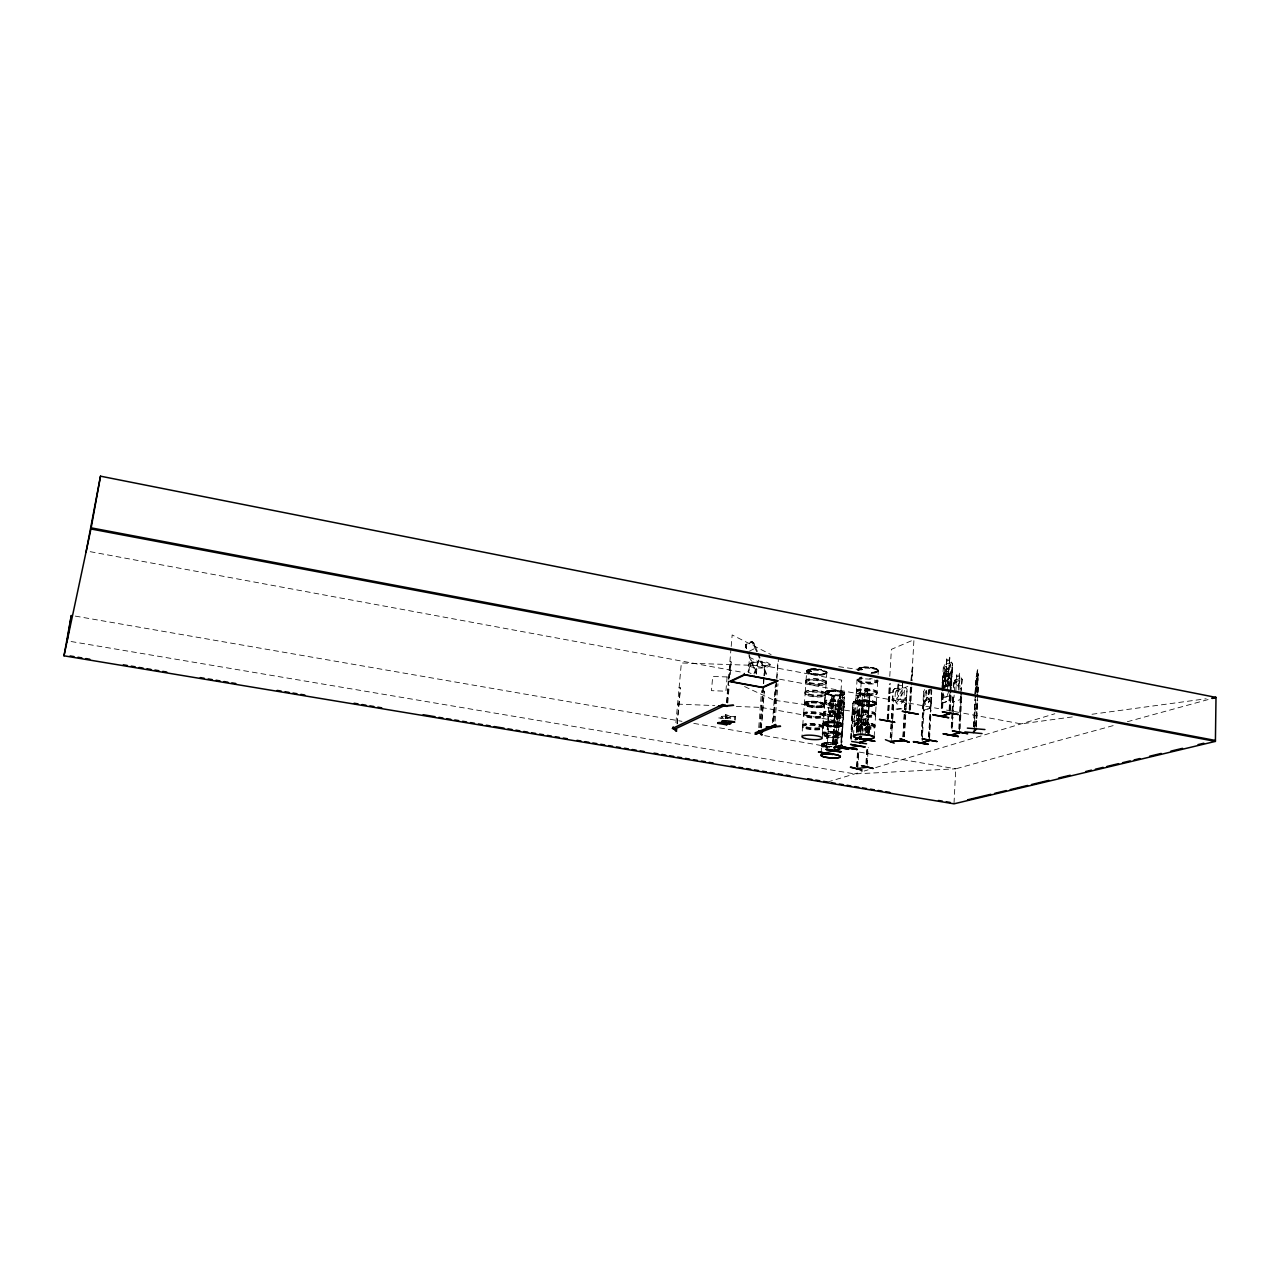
<?xml version="1.0" encoding="UTF-8"?>
<svg xmlns="http://www.w3.org/2000/svg" width="1280" height="1280" viewBox="0 0 1280 1280"><rect width="100%" height="100%" fill="white"/><g stroke="black" fill="none" stroke-linecap="round" stroke-linejoin="round"><path stroke-width="0.75" stroke-dasharray="5 3.75" d="M877.904 681.056L877.712 680.064A10.304 2.496 3.7 0 1 862.64 681.456A10.304 2.496 3.7 0 1 861.904 677.088M854.912 712.72L856.464 690.576M844.192 703.376L843.808 704.432L844.16 703.52M821.12 752.976L821.712 744.176M822.448 733.312L822.32 734.288M822.256 733.744L824.512 702.656M844.048 702.496L844.192 703.28M805.856 682.048L806.112 680.336M802.496 726.064L802.016 736.16M803.344 714.496L803.728 713.232M803.664 713.392L805.296 691.76M823.104 726.304L823.824 716.192M978.096 674.048L977.536 674.96C977.296 656.624 978.688 686.592 975.792 692.528L975.584 688.832M975.68 725.456L976.88 700.176M977.264 692.384L978.128 675.28L977.488 692.032M975.808 727.072L977.12 699.808M976.272 725.504L977.776 694.384M977.856 692.432L978.24 684.656M976.416 727.12L977.712 699.856M978.096 692.08L978.464 684.288M974.944 693.904L976.752 676.096M973.52 726.784L974.832 699.776M975.12 693.92L975.664 679.376L977.84 669.296M973.76 726.464L975.248 695.552M975.344 693.616L977.648 669.28M974.128 726.832L975.424 699.824M975.808 692.096L977.264 676.752L976.768 686.928C973.824 688.352 977.536 692.928 975.744 697.536M974.176 730.368L975.664 699.472M951.232 727.168L951.952 713.2M952.048 711.216L952.864 695.248M953.392 687.936L954.576 680.304L953.136 687.92L953.408 682.528M951.744 727.264L952.464 713.296M952.56 711.312L953.376 695.344M951.904 728.912L952.736 712.944M952.832 710.944L953.648 694.976M952.528 727.008L953.04 717.024M953.152 715.04L954.16 695.072M954.416 692.032L954.928 682.016L956.448 679.712M955.84 691.536L956.352 681.504L959.024 680.528L958.528 690.592M956.608 679.744L956.64 674.208L959.664 673.168L959.232 678.512L961.248 677.872L962.176 679.392L961.376 690.288M954.032 803.072L955.776 768.816L1115.76 724.912M959.968 690.08L959.664 673.168M958.816 728.88L959.584 713.504M959.68 711.568L960.656 692.352M959.328 728.976L960.112 713.6M960.208 711.664L961.168 692.448M959.52 730.544L960.192 717.088M960.288 715.152L961.248 695.92M962.016 679.36L960.192 699.664L953.36 701.744M960.128 728.72L960.912 713.328M961.008 711.408L961.968 692.176M950.448 694.896L948.944 700.88L941.904 703.072L942.416 677.904L943.488 675.552L945.536 674.8M941.456 697.952L943.328 667.072L944.384 664.72L951.408 662.288M941.264 708.288L942.32 688.416M942.432 686.416L944.384 664.72M941.808 708.384L942.864 688.512M942.976 686.528L944.624 670.32L943.808 670.624M942.08 708.016L943.136 688.112M943.248 686.128L944.08 670.208M942.624 708.112L943.472 692.192M943.568 690.208L944.896 666.528L946.56 663.984M944.64 690.608L945.088 681.856L947.92 680.832L947.456 689.632M950.224 678.256L948.192 678.992L948.864 668.08L945.84 669.2L945.2 679.968L943.584 682.384M945.152 687.36L945.84 669.2M946.384 663.936L946.688 658.352L949.824 657.216L949.36 662.8M946.656 664.128L946.688 658.352M947.76 674.448L947.664 676.32L945.84 676.976L946.384 665.952L949.152 664.896L948.608 675.392L945.824 676.432M948.32 673.328L949.072 687.344M947.968 686.368L948.528 675.84L945.696 676.864M949.424 663.056L949.824 657.216M949.488 685.824L950.048 675.28L948.624 673.952M949.12 709.712L950.112 690.496M950.224 688.576L952.128 667.152L951.584 688.384M950.576 687.312L950.96 679.744L950.048 678.224M949.664 709.808L950.656 690.608M950.624 689.792L952.672 667.248M949.856 711.344L950.736 694.048M950.848 692.128L952.416 663.664L950.304 684.832L943.152 687.328M950.496 709.52L951.488 690.304M930.256 689.248L929.712 699.056L928.128 703.744L925.6 704.64L924.48 700.912M928.416 736.688L931.312 697.264L931.072 711.072M928.928 736.784L930.208 713.296M930.32 711.328L931.712 688.64M929.072 738.4L931.776 690.432M929.584 738.496L930.96 713.04M921.28 735.12L923.6 691.632L924.72 689.488M921.792 735.216L923.744 700.24M921.92 736.832L923.968 699.888M922.208 740.816L925.024 691.152L926.464 688.928M904.448 736.8L905.92 711.504M906.032 709.568L907.056 689.248L905.424 687.504L902.512 687.808M909.152 709.616L910.704 682.832M910.816 680.928L912.384 667.216L912.144 680.736M909.696 709.728L911.024 686.768M911.472 679.12L912.912 667.328M909.84 711.264L911.504 682.544M911.6 680.624L913.952 639.728L891.408 649.328L889.776 676.304L891.072 675.984L889.776 676.176M910.496 709.456L912.032 682.64M902.56 682.752L902.24 687.952L904.48 689.488L903.904 699.248L901.328 703.616L896.992 703.968L894.912 699.984L895.504 690.272L897.92 688.336L898.08 682.992M898.016 688.384L898.208 684.912M898.944 683.936L898.848 685.68L901.632 685.424M902.336 688L902.72 682.56M902.848 736.768L904.336 711.488M904.448 709.536L905.12 697.872L906.416 697.76M903.152 736.88L904.624 711.616M904.736 709.664L905.12 697.872M904.144 736.672L905.392 715.28M905.504 713.328L907.056 689.248M887.168 719.2L889.312 684M887.696 719.296L889.84 684.096M887.92 718.944L890.064 683.712M888.464 719.04L890.592 683.808M890.208 737.616L891.264 720.208M891.376 718.272L893.04 690.448L894.624 688.464L897.872 688.224M890.512 737.728L891.568 720.336M891.68 718.4L893.28 690.544M891.376 739.456L892.528 720.112M892.656 718.176L893.808 698.816L891.568 741.52M873.504 705.712L873.008 704.864L873.936 704.88M870.768 701.312L875.92 703.04C877.296 705.504 872.752 706.384 873.264 704.816M875.712 671.488C873.712 672.336 878.336 672.176 875.136 671.824M874.176 736.624L874.8 727.12A10.544 2.288 3.9 0 0 861.36 723.68A10.544 2.288 3.9 0 0 857.28 727.296A10.544 2.288 3.9 0 0 874.704 727.264L874.784 727.184M877.696 681.568L876.832 693.648A10.496 2.464 3.7 0 1 859.456 693.872A10.496 2.464 3.7 0 1 863.536 689.952A10.496 2.464 3.7 0 1 876.8 693.696L875.472 715.392A10.528 2.352 3.8 0 0 862.128 711.808A10.528 2.352 3.8 0 0 858.048 715.536A10.528 2.352 3.8 0 0 875.44 715.44L875.392 715.552M878.096 674.448L878.304 670.288M860.224 700.912L858.16 720.048L852.272 722.064L851.984 717.232M858.176 731.904L860.544 695.52L858.944 695.424L856.528 732.512M856.56 766.64L857.456 752.88M858.672 732L859.968 704.08M858.992 731.872L860.448 724.576L868.224 723.232L866 723.632C866.784 709.376 862.832 725.024 860.288 724.4C856.384 728.672 865.616 719.968 868.336 723.072L869.44 724.576L868.976 732.032M856.944 766.736L857.84 752.976M857.488 766.512L858.384 752.736M859.952 731.104L862.016 697.312L862.928 695.168L868.768 692.928M857.76 768.576L858.768 752.832M863.392 715.344L864.992 689.376L864.88 694.688L862.288 697.376L861.76 716.032L861.248 711.088M860.448 731.184L862.416 700.576M860.32 735.04L862.608 700.224M861.136 730.96L863.376 696.864L864.656 694.528M862.032 734.768L862.592 725.744L865.744 725.2L861.52 726L863.296 731.152M862.688 724.144L860.896 726.032L862.704 724.144L863.04 719.216M863.424 721.632L863.504 720.032L865.536 719.664L865.472 721.28L863.424 721.632L865.44 721.28M865.728 714.464L867.472 688.4L867.168 693.744L868.88 693.152L869.696 694.448L867.248 732.384M865.2 734.24L866.16 718.768L863.12 719.36M866.544 732.624L869.456 697.664L867.744 732.48M867.04 732.704L869.536 694.384M865.936 763.344L866.816 749.488M867.824 733.664L868.192 727.712L869.52 727.664L869.152 733.6M866.32 763.456L867.328 747.616M868.208 733.76L868.192 727.712M866.88 763.216L867.888 747.376M868.768 733.504L869.232 724.528L868.128 723.024L866.128 723.456M867.152 765.296L868.272 747.472M850.576 738.352L852.752 703.68L853.68 701.584L859.472 699.44L860.064 700.848M851.072 738.432L853.328 706.544L851.632 732.208M851.12 740.096L851.504 734.176M852.128 732.288L854.064 703.248L855.472 700.976M854.048 721.44L855.648 695.888L858.224 694.976L857.808 700.256L859.472 699.44M853.456 735.44L854.304 724.112M857.808 669.264L857.744 670.224A10.256 2.528 3.6 0 1 866.672 668.144A10.256 2.528 3.6 0 1 878 670.8A10.256 2.528 3.6 0 1 871.008 673.344M856.32 720.592L857.984 695.136M856.72 732.4L858.944 695.424M857.488 732.128L859.296 704.32L860.464 704.16M858.064 730.752L861.504 677.712M834.496 744.576L837.328 701.248C837.584 698.528 843.952 694.816 844.464 698.592L843.632 697.2M837.488 701.28L836.8 719.424L842.48 717.408L843.632 712.064L842.48 717.408M834.992 744.656L837.376 709.52M835.136 744.352L837.536 709.184M835.376 748.352L838.576 700.816L839.952 698.576M836.048 744.816L839.008 704.784L840.288 705.024L837.712 743.056M836.304 744.736L839.008 704.784M839.792 698.544L840.128 693.536L842.64 692.624L842.144 697.616M840.288 693.552L840.016 698.704L838.368 699.344M837.456 743.152L841.728 680.176L764.736 665.776L763.952 675.712M842.56 725.088C835.504 725.872 843.568 727.392 842.224 724.208L834.816 722.272L825.52 722.272M839.696 725.888L840.512 725.888M840.88 742.384L843.92 706.736L842.032 742.256M841.152 745.248L844.64 693.184M841.536 742.16L844.544 698.496M825.264 723.824L827.76 724.064L826.48 723.296M829.536 691.984C825.28 691.696 829.44 693.536 828.896 691.76M826.064 747.296L828.928 704.368L829.776 702.304L831.488 701.712L831.68 696.72L833.984 695.792L833.712 701.008M826.544 747.376L829.104 712.224M826.912 751.04L830.144 703.92L831.408 701.824M831.552 701.856L831.904 696.88M833.984 695.792L833.968 711.504L832.528 715.952L830.368 716.768L829.504 713.216M832.464 743.2L835.36 709.824L833.6 743.072M832.96 743.28L835.76 701.728M832.976 744.928L836 701.648L835.296 700.208L833.808 700.8M808.768 701.52C794.928 704.784 821.152 708.128 822.048 706.576M824.656 701.728L825.392 692.192M822.304 737.328L823.008 727.856M825.312 694.8L825.28 695.088A10.304 2.4 4.2 0 1 808.432 695.2A10.304 2.4 4.2 0 1 811.936 691.36A10.304 2.4 4.2 0 1 825.296 695.04L823.696 716.672M826.112 683.52L825.296 694.848M826.864 671.968L826.096 683.504A10.288 2.464 4.1 0 0 812.768 679.776A10.288 2.464 4.1 0 0 809.248 683.728A10.288 2.464 4.1 0 0 826.096 683.504M802.768 725.328L803.456 714.848M805.984 680.592L806.784 670.96M807.12 704.256L806.496 703.488L808.208 703.632M811.056 671.296L809.104 670.48M807.504 703.28L808.528 704.128L806.848 704.032M810.256 671.424L810.608 670.512M770.256 665.024C764.912 655.616 730.016 666.464 760.96 668.112C784.88 665.52 753.568 657.792 748.176 665.44M772.432 722.88L775.312 685.552M773.072 720.88L775.952 683.552M773.328 721.248L776.208 683.952M776.704 677.504L777.888 662.064M773.664 720.976L776.736 681.072M776.88 679.136L778.528 657.888M773.824 721.232L776.704 683.536M775.104 721.184L777.968 683.856M758.736 727.568L761.536 690.832L762.992 690.88M759.856 727.664L763.168 685.632M763.328 683.648L763.808 677.696M760.176 727.632L763.504 685.6M763.664 683.616L764.128 677.648M764.288 675.664L765.072 665.744L681.36 662.96L675.792 724.032M761.184 727.888L764.304 691.2L761.424 727.808M756.416 674.176L757.456 661.2L749.504 657.28L748.288 672.208L754.672 675.264M734.8 719.888L735.104 716.288C731.696 720.304 723.84 709.76 725.2 718.32M735.152 720.192L735.104 716.288M726.464 702.512L728.272 681.12M728.432 679.168L731.024 648.368M731.184 646.448L732.16 634.944L771.104 654.624M725.328 718.272L725.632 714.672M725.616 718.272L725.92 714.672M726.976 702.48L728.784 681.088M728.944 679.136L730.416 661.632L731.216 662.016L729.92 677.568M727.28 702.88L728.752 685.376M729.408 677.616L730.72 662.064M727.792 702.848L729.264 685.344M677.088 723.968L680.384 687.824L678.976 687.76L680.48 687.952L677.2 724.096M977.056 695.744L977.424 689.984M857.088 679.248L856.352 690.928M843.136 715.328L843.184 715.296A9.872 2.192 4.1 0 1 826.96 715.376A9.872 2.192 4.1 0 1 830.48 711.872A9.872 2.192 4.1 0 1 843.168 715.28L843.456 714.288M824.736 701.36L824.464 702.56M805.184 692.32L805.92 682.224M802.512 726.064L802.912 724.768M854.944 712.544L854.288 724.096M877.872 681.152L877.488 682.096M876.48 703.296L876.16 704.528M855.408 702.912L858.208 701.04L865.488 700.72M855.44 702.88L857.088 704.24M825.184 692.496L826.256 691.12L831.936 690.32A9.664 2.272 4 0 1 844.432 693.776A9.664 2.272 4 0 1 828.56 693.936A9.664 2.272 4 0 1 832.032 690.32M823.888 674.016L826.848 672.976L825.296 670.672A10.08 2.48 4.1 0 1 819.2 674.032A10.08 2.48 4.1 0 1 806.816 670.512A10.08 2.48 4.1 0 1 821.264 669.52L811.12 668.976L806.704 670.384M875.568 715.232L874.912 725.6M841.072 694.96L841.552 695.056M833.792 720.368L835.088 715.104L833.936 720.4L828.512 722.4L828.144 717.712M859.088 714.624L857.952 719.872L852.384 721.872M868.656 708.336L867.456 713.872L868.672 708.56M929.872 708.4L931.104 702.816L929.872 708.4L923.52 710.592L922.816 705.648M961.28 693.888L960.192 699.664M950.784 689.824L949.488 695.664L942.336 698.016M941.792 692.976L942.432 698.272L949.552 695.824L950.56 691.328M948.88 700.72L950.176 694.864M806.736 670.352C807.712 675.6 818.304 673.872 822.416 674.32M810.656 671.392C813.824 671.136 805.824 672.048 809.424 670.416M808.848 670.928L810.896 671.232M810.112 670.96L810.768 670.576M807.2 703.632L805.984 703.984L807.36 704.288M806.096 703.808L806.912 704.208M930.128 689.584L928.064 696.048L929.52 701.648L928.672 701.904L927.472 697.36L924.848 703.296L926.96 696.416L925.6 691.056L926.4 690.8L927.552 695.04L929.328 689.648M808.56 703.6L806.48 703.76M808.656 704.016L806.448 703.584M807.92 704.16L809.008 704.048L808.224 703.424M809.024 703.968L807.872 704.32M823.488 673.648L824.448 673.648M822.4 706.16L821.52 706.032L822.752 706.496M827.104 692.176L829.792 692.24M829.856 721.52A9.76 2.128 4.1 0 0 826.368 724.88A9.76 2.128 4.1 0 0 842.4 724.848A9.76 2.128 4.1 0 0 829.856 721.52C811.376 722.944 836.096 728.48 840.496 725.92M825.84 724.16L824.752 723.904L826.352 724.32M826.704 723.344L827.184 724.064L825.6 723.312M945.552 686.88L946.496 683.952L947.376 687.104M827.76 724.064L826.992 723.68M858.128 710.976L856.656 715.504L854.384 716.336L853.456 712.72M958.192 687.008L960.32 680.16L957.632 685.984L956.384 681.648L955.52 681.904L956.992 687.392M944.784 686.352L945.904 682.944L944.368 677.2L945.264 676.912L946.576 681.456L949.28 675.328L947.152 682.544L948.256 686.16M841.28 694.896L842.592 694.832L841.808 694.288M842.656 694.672L842.288 694.48M753.984 673.712L759.328 658.544L754.72 673.84M747.952 671.84L751.376 662.416L748.688 671.968M948.896 690.864L947.136 695.92L944.304 696.88L943.024 692.896M859.696 669.12L860.912 669.536M906 703.232L904.144 708.432L893.44 709.28M892.288 704.432L893.408 709.504L904.336 708.64L906.24 703.296M860.192 668.896L861.872 669.696M860.8 669.824L862.64 669.36L861.44 669.728M842.544 725.552L842.256 723.76L839.392 722.608L829.776 721.488M861.616 669.872L862.64 669.36M841.696 736.096L841.952 734.416M876.512 703.408C875.2 698.688 846.336 699.056 858.912 704.352M859.968 702.928C858.144 701.456 857.024 704.336 858.48 702.096M857.904 702.688L860.48 702.752L859.232 702.448M859.504 703.104L860.48 702.752M874.848 671.888L875.536 672.08M829.072 704.384L829.776 702.304L835.264 700.4M822.896 728.256L823.088 726.528M852.864 703.712L853.632 701.584M864.704 730.944L867.216 725.024L864.032 729.952L862.544 725.856M874.688 727.312L875.008 726M942.16 682.944L943.056 680.56L950.096 678.032L951.072 679.632M942.08 682.944L943.056 680.56M876.208 704.064L869.008 705.504L858.896 704.368A10.32 2.368 3.8 0 1 862.912 700.656A10.32 2.368 3.8 0 1 875.968 704.272A10.32 2.368 3.8 0 1 858.896 704.4M823.664 705.888C827.328 701.28 811.696 701.248 808.768 701.488M822.768 706.592C819.184 706.336 823.136 707.52 824.56 705.824C822.128 700.928 807.904 699.92 804.176 704.112M804.304 703.248C806.88 708.608 817.296 706.72 822.64 706.848M976.928 671.456L977.792 669.52M976.848 673.264L977.344 672.448M978.288 675.408L978.112 673.856L977.568 674.736M976 677.152L978.112 673.856M944.192 677.408L945.792 674.992M770.32 664.224L762.256 667.456L748.24 664.64M857.552 702.688L858.304 703.008M808.736 671.104L809.616 670.928M894.768 688.672L893.04 690.448M844.608 694.112C839.168 697.2 849.632 691.744 841.488 691.424M826.848 672.976L825.984 673.536M824.704 673.344L823.792 673.664L824.768 674.064M825.152 673.952L823.84 673.488M860.352 668.928C864.912 668.816 858.72 669.776 861.104 669.008M806 703.888L806.848 703.344M826.208 691.104L827.68 690.672M876.352 672.352L871.072 672.8A10.336 2.56 3.6 0 0 877.888 669.984A10.336 2.56 3.6 0 0 864.944 667.536A10.336 2.56 3.6 0 0 858.192 670.352C857.296 664.544 871.44 667.744 875.104 668.272M877.2 671.856L878.08 669.68L875.104 668.32M824.544 705.376L821.296 706.496M842.496 695.008L841.664 694.736L842.896 694.816M859.856 703.04L857.888 702.272L859.344 702.592M824.784 723.824L825.936 723.584M872.576 705.408L873.872 704.88M873.728 705.728L873.84 705.472M872.992 704.896L874.304 705.376M749.408 651.184L755.744 648L754 644.352A3.296 1.504 69.1 0 0 751.28 641.856M762.976 690.944L764.304 691.2M834.048 696.016L831.68 696.72M840.352 693.696L842.544 692.816M843.792 697.216L842.208 697.84L842.64 692.624M864.992 689.376L867.632 688.416M865.216 689.536L867.536 688.624M858.144 695.168L855.648 695.888M864.624 696.384L866.976 695.68M853.856 701.76L855.552 701.12M835.856 709.92L834.72 710.064M844.416 706.832L843.264 706.992M855.28 702.784L857.536 701.92M840.288 705.024L838.752 704.896M888.72 693.632L907.872 686.4M869.952 697.76L868.752 697.92M864 706.032L866.32 705.152M854.656 712.272L856.912 711.424M828.432 722.192L833.904 720.24M836.864 719.232L842.288 717.232M946.096 669.376L948.912 668.336M945.632 674.96L943.52 675.728L950.656 673.216M948.448 673.92L950.48 673.184L951.392 674.704M954.416 680.272L956.352 679.568M954.448 680.448L961.2 678.064M861.552 716L867.616 713.904M944.944 686.496L950.08 684.624M943.248 680.768L945.36 680M931.824 697.36L930.56 697.536M923.424 710.368L929.824 708.24M941.824 703.28L948.944 700.88M824.944 674.032L822.416 674.272M827.568 782.032L862.288 771.6M864.208 771.024L868.032 769.872M875.696 767.568L1054.848 713.76M877.216 671.904L874.944 672.32M1127.328 721.744L1212.144 698.464M856.672 700.976L858.24 700.544M858.208 701.04L860.32 700.768M824.912 723.744L826.192 723.792M827.616 724.224L826.56 724.224M839.584 726.096L841.536 726.144M860.384 667.6L862.496 667.28M862.896 719.184L866.4 718.624M863.536 720.032L865.568 719.68M862.832 724.176L860.448 724.576L859.12 726.304M809.136 669.328L811.12 669.024M824.56 673.808L824.416 673.152M828.752 692.096L827.328 692.112L828.032 692.608M840.304 695.28L842.752 695.12M1072.32 716.928L1021.136 723.888L962.224 712.976M1092 714.256L1206.16 698.752M871.456 705.392L873.872 705.024M827.44 722.08L822.928 723.792L826.368 725.696M838.176 726.688L840.592 726.416M840.64 726.592L830.864 726.528M894.672 688.624L905.44 687.728M894.112 698.96L892.832 699.056M810.592 670.912L809.76 670.896M840.304 695.328L830.624 694.816L825.216 692.48M817.728 707.104L820.112 707.008M863.616 705.712L873.888 705.504M835.92 726.352L838.208 726.256M735.456 716.592L729.248 716.512L731.072 717.888L722.384 716.272L727.328 716.112L725.536 714.848M723.728 718.304C708.528 717.056 727.936 719.504 721.28 716.544C724.512 718.416 739.664 718.432 725.008 718.32M813.504 668.896L816.112 668.928M809.472 670.624L809.056 670.672M831.936 690.288L841.504 691.376M811.248 701.888A10.128 2.304 4.2 0 1 824.384 705.456A10.128 2.304 4.2 0 1 807.792 705.584A10.128 2.304 4.2 0 1 811.248 701.888L813.76 701.952M859.456 703.232L858.624 703.2M866.304 705.888L868.976 705.952M833.392 726.704L835.888 726.768M677.6 704.112L714.8 705.584M736.32 706.432L761.776 707.44M809.84 670.624L811.232 671.024M828.416 691.68L829.36 691.856M828.544 692.784L827.456 692.624M865.488 700.672L868.208 700.896M813.792 701.472L816.464 701.696M807.264 704.4L808.192 703.952M830.896 726.064L833.424 726.272M775.248 700.4L859.264 712.256M826.928 723.744L825.792 724M830.864 726.496L826.352 725.728A9.76 2.112 4.1 0 1 829.808 722.352A9.76 2.112 4.1 0 1 842.352 725.68L842.48 725.568A9.76 2.112 4.1 0 1 826.32 725.712M838.704 666.64L862 670.032M836.976 690.592L839.392 690.944M868.208 700.944L870.768 701.28M859.216 702.128L860.512 702.848M861.088 705.328L863.632 705.664M870.336 667.408L872.88 667.792M818.784 669.104L821.312 669.488M71.088 641.52L854.64 773.904L955.776 768.816L859.248 752.08M75.264 616.096L681.968 721.328M693.776 723.376L752.88 733.632M764.688 735.68L831.664 747.296M761.456 707.472L838.944 721.328M851.856 717.28L852.752 703.68M857.744 700.016L858.752 701.456M90.192 551.68L740.288 671.936M779.568 679.2L938.656 708.624M946.512 710.08L952.4 711.168M954.368 711.536L960.256 712.624M953.28 701.952L952.768 696.832M923.6 691.632L923.52 710.592M942.944 685.584L942.704 682.112M950.304 684.832L951.632 678.832M961.248 677.872L962.08 679.504M948.416 673.104L945.568 674.24M948.736 673.728L950.704 673.008L951.68 674.608M943.488 675.552L942.416 677.904M837.232 722.624L839.36 723.072M807.728 705.984A10.192 2.32 4.2 0 0 824.416 705.872A10.192 2.32 4.2 0 0 811.2 702.288A10.192 2.32 4.2 0 0 807.728 705.984L809.984 706.448M861.088 705.296L855.952 703.552M869.232 724.528L868.336 723.072M859.904 729.104L859.36 729.36M821.232 702.56L823.024 703.152M826.848 693.728L825.728 693.12M744.528 686.528L774.912 700.672M730.416 661.632L731.216 662.016M823.552 724.144L824.688 724.72M824.656 725.152L823.008 723.968M949.248 663.024L950.64 664.32L950.096 674.832L948.368 679.904L945.6 680.928L944.352 676.976M842.064 697.808L843.12 699.024L842.496 708.448L841.04 712.928L838.832 713.76L837.936 710.176M868.224 723.04L869.328 724.672M952.416 663.664L951.296 662.048L952.304 663.776M869.6 694.56L868.8 693.12M859.264 699.6L859.968 700.992M835.152 700.192L835.92 701.76M757.408 651.456L753.792 642.864L751.488 641.472L745.472 644.752L748.08 653.872M758.16 653.28L767.696 676.688M756.768 651.76L751.696 642.016L746.192 645.056L746.544 648.192M757.504 653.584L767.04 676.96M748.016 651.808L756.768 673.312M748.816 655.68L756.112 673.584M822.352 734.4L822.272 734.192A9.888 2.096 4.2 0 1 834.896 732.912A9.888 2.096 4.2 0 1 840.08 736.528A9.888 2.096 4.2 0 1 823.904 735.328M862.752 706.496L863.728 710.16L866.064 709.312L867.568 704.688L868.192 695.008L867.072 693.552M977.92 673.84L978.096 675.392M952.928 696.864L953.52 701.776M941.728 692.88L942.432 698.272M941.296 697.92L941.984 703.312M942.64 682.016L943.328 687.36M852.128 717.248L852.528 721.904M828.224 717.648L828.512 722.4M754.208 644.272A3.296 1.504 69.1 0 0 751.488 641.776L746.192 644.464A3.28 1.488 69.1 0 0 746.096 648.352M746.32 648.272A3.28 1.488 69.1 0 1 746.4 644.384M821.264 669.888A10.144 2.496 4.1 0 0 806.672 671.104A10.144 2.496 4.1 0 0 820.864 674.416A10.144 2.496 4.1 0 0 823.472 670.432A10.144 2.496 4.1 0 1 820.864 674.4A10.144 2.496 4.1 0 1 806.672 671.104A10.144 2.496 4.1 0 1 821.264 669.92M826.96 747.408A9.904 2.032 4.2 0 1 822.016 744.576A9.904 2.032 4.2 0 1 833.344 744.032M833.28 744.72A9.76 2 4.2 0 0 822.608 745.04A9.76 2 4.2 0 0 824.88 747.6A9.776 2 4.2 0 1 822.096 745.248A9.776 2 4.2 0 1 830.72 744.496M829.424 747.184A9.904 2.032 4.2 0 1 822.576 743.776A9.904 2.032 4.2 0 1 837.984 744.256M822.816 734.176A9.888 2.096 4.2 0 1 833.248 732.144A9.888 2.096 4.2 0 1 840.592 735.84A9.888 2.096 4.2 0 1 823.952 734.752M876.208 680A10.48 2.528 3.7 0 1 872.128 683.36A10.48 2.528 3.7 0 1 857.68 681.184A10.48 2.528 3.7 0 1 864.208 678.192M869.648 678.48A10.48 2.528 3.7 0 1 872.224 678.864M874.304 680.08A10.32 2.496 3.7 0 1 871.184 684.032A10.32 2.496 3.7 0 1 857.024 680.736A10.32 2.496 3.7 0 1 872.112 679.568M877.392 680.064A10.48 2.528 3.7 0 1 871.328 682.8A10.48 2.528 3.7 0 1 858.096 680.816A10.48 2.528 3.7 0 1 861.76 677.728M859.408 670.608A10.272 2.544 3.6 0 1 863.344 667.216A10.272 2.544 3.6 0 1 877.552 669.36A10.272 2.544 3.6 0 1 871.072 672.368M975.808 691.056L976.784 684.8C977.104 703.888 978.56 659.904 976.88 682.4L976.672 678.096L975.808 691.056M957.152 675.072L957.056 676.848L958.784 676.224L958.864 674.432L957.152 675.072M946.544 670.128L946.448 672L948.256 671.328L948.368 669.456L946.544 670.128M947.216 659.232L947.12 661.104L948.896 660.416L948.992 658.544L947.216 659.232M926.368 690.672L925.824 700.432L928.352 699.536L928.896 689.744L926.368 690.672M897.808 690.08L897.232 699.792L901.568 699.44L902.144 689.696L897.808 690.08M865.424 690.208L865.312 691.92L866.8 691.344L866.912 689.616L865.424 690.208M856.064 696.704L855.952 698.4L857.408 697.84L857.52 696.144L856.064 696.704M839.744 700.352L839.104 709.728L841.312 708.896L841.936 699.488L839.088 700.72L840.176 705.872L838.352 712.496L840.608 706.8L841.568 711.168L842.336 710.72L841.152 705.536L843.024 699.168L840.72 704.56L839.792 700.48M840.528 694.352L840.416 696.016L841.84 695.456L841.952 693.776L840.528 694.352M831.296 703.472L830.656 712.768L832.8 711.952L833.44 702.64L831.296 703.472M832.08 697.52L831.952 699.184L833.344 698.64L833.456 696.976L832.08 697.52M727.104 676.944L725.904 691.2L711.472 690.656L712.704 676.448L727.104 676.944M843.92 704.24L843.936 704.288A9.856 2.256 4 0 1 827.728 704.352A9.856 2.256 4 0 1 831.248 700.768A9.856 2.256 4 0 1 843.904 704.224L843.952 704.144M823.776 716.48L823.792 716.304A10.336 2.288 4.2 0 0 810.384 712.896A10.336 2.288 4.2 0 0 806.88 716.544A10.336 2.288 4.2 0 0 823.792 716.464L823.776 716.432M822.96 728.144L823.04 727.952A10.352 2.224 4.3 0 0 809.552 724.592A10.352 2.224 4.3 0 0 806.048 728.128A10.352 2.224 4.3 0 0 822.976 728.096L822.976 728.16M949.936 677.392L948.912 677.792L947.6 673.104L944.752 679.52L947.04 672.096L945.52 666.4L946.416 666.112L947.696 670.608L950.352 664.464L948.272 671.68L949.936 677.392M833.808 713.76L833.056 714.208L832.112 709.872L829.792 715.472L831.696 708.96L830.656 703.84L832.224 707.664L834.4 702.272L832.656 708.624L833.808 713.76M903.472 701.568L901.968 701.856L899.696 697.024C897.504 705.072 891.84 703.92 898.784 695.968C893.184 689.792 898.272 687.12 899.76 694.704C901.936 687.04 907.44 688.208 900.704 695.84L903.472 701.568M961.648 688.224L960.848 688.512L961.648 688.224M867.488 724.928L865.888 723.6L867.44 724.912M808.48 695.856A10.144 2.368 4.2 0 0 825.088 695.68A10.144 2.368 4.2 0 0 811.936 692.064A10.144 2.368 4.2 0 0 808.48 695.856M807.856 704.848A10.112 2.304 4.2 0 0 824.416 704.704A10.112 2.304 4.2 0 0 811.296 701.152A10.112 2.304 4.2 0 0 807.856 704.848M810.096 673.856A10.08 2.48 4.1 0 0 826.608 673.6A10.064 2.464 4.1 0 0 813.552 669.872A10.064 2.464 4.1 0 0 810.096 673.84A10.064 2.464 4.1 0 0 826.592 673.568A10.08 2.48 4.1 0 0 813.536 669.888A10.08 2.48 4.1 0 0 810.096 673.856M807.792 705.12A10.192 2.32 4.2 0 0 824.464 704.992A10.192 2.32 4.2 0 0 811.264 701.408A10.192 2.32 4.2 0 0 807.792 705.12M808.624 693.936A10.144 2.368 4.2 0 0 825.216 693.76A10.144 2.368 4.2 0 0 812.08 690.128A10.144 2.368 4.2 0 0 808.624 693.936M809.312 684.384A10.128 2.416 4.1 0 0 825.888 684.16A10.128 2.416 4.1 0 0 812.768 680.48A10.128 2.416 4.1 0 0 809.312 684.384M808.464 694.624A10.304 2.4 4.2 0 0 825.328 694.448A10.304 2.4 4.2 0 0 811.984 690.768A10.304 2.4 4.2 0 0 808.464 694.624M809.296 683.136A10.288 2.464 4.1 0 0 826.144 682.912A10.288 2.464 4.1 0 0 812.816 679.184A10.288 2.464 4.1 0 0 809.296 683.136M809.456 682.464A10.112 2.432 4.1 0 0 826.032 682.224A10.112 2.432 4.1 0 0 812.912 678.544A10.112 2.432 4.1 0 0 809.456 682.464M806.096 728.784A10.192 2.192 4.3 0 0 822.768 728.752A10.192 2.192 4.3 0 0 809.552 725.312A10.192 2.192 4.3 0 0 806.096 728.784M807.744 706.56A10.112 2.288 4.2 0 0 824.288 706.432A10.112 2.288 4.2 0 0 811.184 702.88A10.112 2.288 4.2 0 0 807.744 706.56M806.24 726.832A10.192 2.192 4.3 0 0 822.912 726.8A10.192 2.192 4.3 0 0 809.696 723.344A10.192 2.192 4.3 0 0 806.24 726.832M806.944 717.2A10.176 2.256 4.2 0 0 823.584 717.12A10.176 2.256 4.2 0 0 810.4 713.6A10.176 2.256 4.2 0 0 806.944 717.2M806.08 727.536A10.352 2.224 4.3 0 0 823.024 727.504A10.352 2.224 4.3 0 0 809.6 723.984A10.352 2.224 4.3 0 0 806.08 727.536M806.928 715.952A10.336 2.288 4.2 0 0 823.84 715.856A10.336 2.288 4.2 0 0 810.432 712.288A10.336 2.288 4.2 0 0 806.928 715.952M807.072 715.248A10.16 2.256 4.2 0 0 823.728 715.168A10.16 2.256 4.2 0 0 810.528 711.648A10.16 2.256 4.2 0 0 807.072 715.248M827.024 715.984A9.712 2.16 4.1 0 0 842.976 715.92A9.712 2.16 4.1 0 0 830.496 712.56A9.712 2.16 4.1 0 0 827.024 715.984M826.384 725.328A9.696 2.112 4.1 0 0 842.32 725.28A9.696 2.112 4.1 0 0 829.84 721.984A9.76 2.112 4.1 0 0 826.336 725.344A9.76 2.112 4.1 0 0 842.368 725.312A9.76 2.112 4.1 0 0 829.824 721.984A9.696 2.112 4.1 0 0 826.384 725.328M826.448 724.608A9.68 2.112 4.1 0 0 842.352 724.576A9.68 2.112 4.1 0 0 829.904 721.28A9.68 2.112 4.1 0 0 826.448 724.608M828.512 694.864A9.648 2.256 4 0 0 844.352 694.704A9.664 2.256 4 0 0 831.968 691.232A9.664 2.256 4 0 0 828.496 694.848A9.664 2.256 4 0 0 844.368 694.688A9.648 2.256 4 0 0 831.968 691.264A9.648 2.256 4 0 0 828.512 694.864M828.496 694.336A9.712 2.272 4 0 0 844.464 694.16A9.712 2.272 4 0 0 831.984 690.688A9.712 2.272 4 0 0 828.496 694.336M827.152 714.144A9.712 2.16 4.1 0 0 843.088 714.064A9.712 2.16 4.1 0 0 830.624 710.704A9.712 2.16 4.1 0 0 827.152 714.144M827.776 704.976A9.696 2.208 4 0 0 843.712 704.848A9.696 2.208 4 0 0 831.264 701.456A9.696 2.208 4 0 0 827.776 704.976M826.992 714.8A9.872 2.192 4.1 0 0 843.2 714.72A9.872 2.192 4.1 0 0 830.528 711.312A9.872 2.192 4.1 0 0 826.992 714.8M827.76 703.792A9.856 2.256 4 0 0 843.952 703.664A9.856 2.256 4 0 0 831.296 700.192A9.856 2.256 4 0 0 827.76 703.792M827.904 703.136A9.696 2.224 4 0 0 843.84 703.008A9.696 2.224 4 0 0 831.392 699.584A9.696 2.224 4 0 0 827.904 703.136M826.336 726.256A9.68 2.096 4.1 0 0 842.24 726.224A9.68 2.096 4.1 0 0 829.792 722.928A9.68 2.096 4.1 0 0 826.336 726.256M822.256 743.36A9.76 2 4.2 0 0 832.016 746.72A9.776 2.016 4.2 0 1 822.24 743.36A9.776 2.016 4.2 0 1 837.936 743.632A9.76 2 4.2 0 0 822.256 743.36M836.384 733.84A9.744 2.048 4.2 0 0 822.56 734.32A9.76 2.064 4.2 0 1 836.4 733.84A9.76 2.064 4.2 0 1 839.392 737.248A9.76 2.064 4.2 0 1 823.984 735.968A9.744 2.048 4.2 0 0 839.376 737.248A9.744 2.048 4.2 0 0 836.384 733.84M825.728 734.608A9.744 2.064 4.2 0 0 841.712 734.608A9.744 2.064 4.2 0 0 829.2 731.344A9.744 2.064 4.2 0 0 825.728 734.608M859.52 694.528A10.336 2.432 3.7 0 0 876.608 694.352A10.336 2.432 3.7 0 0 863.536 690.672A10.336 2.432 3.7 0 0 859.52 694.528M858.96 703.648A10.304 2.368 3.8 0 0 875.984 703.52A10.304 2.368 3.8 0 0 862.96 699.904A10.304 2.368 3.8 0 0 858.96 703.648M858.88 703.936A10.384 2.384 3.8 0 0 876.048 703.808A10.384 2.384 3.8 0 0 862.928 700.16A10.384 2.384 3.8 0 0 858.88 703.936M859.648 692.576A10.336 2.432 3.7 0 0 876.72 692.4A10.336 2.432 3.7 0 0 863.664 688.704A10.336 2.432 3.7 0 0 859.648 692.576M859.488 693.28A10.496 2.464 3.7 0 0 876.848 693.088A10.496 2.464 3.7 0 0 863.584 689.344A10.496 2.464 3.7 0 0 859.488 693.28M857.344 727.952A10.384 2.24 3.9 0 0 874.512 727.92A10.4 2.256 3.9 0 0 861.36 724.416A10.4 2.256 3.9 0 0 857.344 727.952A10.4 2.256 3.9 0 0 874.528 727.936A10.384 2.24 3.9 0 0 861.376 724.416A10.384 2.24 3.9 0 0 857.344 727.952M858.848 705.392A10.304 2.352 3.8 0 0 875.872 705.264A10.304 2.352 3.8 0 0 862.848 701.648A10.304 2.352 3.8 0 0 858.848 705.392M858.832 704.816A10.384 2.384 3.8 0 0 876 704.688A10.384 2.384 3.8 0 0 862.864 701.056A10.384 2.384 3.8 0 0 858.832 704.816M857.488 725.984A10.384 2.256 3.9 0 0 874.624 725.936A10.4 2.256 3.9 0 0 861.488 722.416A10.4 2.256 3.9 0 0 857.472 725.984A10.4 2.256 3.9 0 0 874.656 725.952A10.384 2.256 3.9 0 0 861.504 722.416A10.384 2.256 3.9 0 0 857.488 725.984M858.112 716.192A10.368 2.304 3.8 0 0 875.248 716.112A10.368 2.304 3.8 0 0 862.128 712.544A10.368 2.304 3.8 0 0 858.112 716.192M857.328 726.688A10.544 2.288 3.9 0 0 874.752 726.656A10.544 2.288 3.9 0 0 861.408 723.072A10.544 2.288 3.9 0 0 857.328 726.688M858.08 714.928A10.528 2.352 3.8 0 0 875.488 714.832A10.528 2.352 3.8 0 0 862.176 711.2A10.528 2.352 3.8 0 0 858.08 714.928M858.24 714.224A10.368 2.32 3.8 0 0 875.36 714.128A10.368 2.32 3.8 0 0 862.256 710.56A10.368 2.32 3.8 0 0 858.24 714.224"/><path stroke-width="1.5" d="M66.992 641.744L71.312 615.424L64 655.808L954 803.824L1215.408 741.392L1216 697.408L100.496 476.176L86.064 552.032M975.328 729.296L976.48 729.088L973.264 732.272M982.048 733.568L964.864 731.92M984.944 729.536L967.344 728.112M927.84 744.4L913.728 741.68M932.768 714.912L948.816 717.744L933.168 714.672M908.672 742.224L899.872 738.832L909.264 742.224M885.424 739.696L894.208 743.168M861.888 765.68L873.088 768.432M855.984 739.632L861.44 736.704L855.136 739.6L860.704 736.464M850.816 744.432L865.184 746.88M851.696 741.472L866.544 743.808M850.848 767.088L862.112 770.064L850.384 767.248M842 745.44L833.856 747.76L842 745.44L841.2 745.328M839.984 752.032L826.176 749.408M818.768 751.952L832.88 754.384L818.688 751.872M818.384 752.08L832.48 754.464M780.432 726.416L766.08 727.12L780.512 726.224M769.92 727.808C784.352 719.92 767.12 728.432 770.8 727.936L775.52 724.864L774.72 724.64M762.032 734.8C753.008 725.28 764.96 736.048 761.152 734.752L758.592 731.168L759.424 731.088M744.208 674.512L778.16 680.784L762.816 687.632L729.44 681.52L744.208 674.512L744.304 673.504M733.248 705.28L718.512 706.224L733.648 705.344M673.312 727.344L676.704 731.072L673.36 727.264M675.84 731.04L672.656 727.344M887.072 720.8L888.496 720.672L887.68 720.944M100.496 476.176L90.96 528.976L1215.408 741.392M64 655.808L91.168 527.856L1215.424 740.448M908.96 713.168L909.84 712.912M842.56 747.072L857.216 749.52L842.944 747.024M842.896 746.912L857.168 749.408M879.504 719.392L894.912 722.32L879.568 719.52M913.648 741.552L928.24 744.144M943.456 733.744L958.352 736.432M940.848 716.24L950.288 713.376M952.144 735.008L951.36 734.896M960.08 732.592L951.248 735.264M762.672 731.504L755.936 734.032M827.056 749.2L841.36 751.728L825.888 749.424M943.088 733.904L958.416 736.56L943.52 733.872M833.056 750.912L825.584 753.056L826.368 752.864M834.016 750.384L841.152 748.064M840.416 748.24L841.056 748.384M888.496 720.704L887.584 720.576M849.92 748.208L857.84 745.888M859.2 742.576L866.752 740.096M860.432 742.464L859.664 742.352M866.048 740.336L866.48 740.448M770.672 727.776L775.312 724.72M774.832 726.704L773.072 726.464M942.24 716.08L941.408 715.968M948.928 713.504L949.728 713.648M675.024 729.232L676.4 729.248M856.48 768.592L867.024 767.28L865.744 767.28M920.848 742.896L929.504 740.48M857.856 768.608L857.04 768.72M922.096 742.8L921.36 742.672M928.208 740.608L928.88 740.672M726.032 706.08L726.928 706.096M958.56 732.656L959.504 732.448M857.76 738.192L856.592 737.872A10.416 2.192 3.9 0 0 873.904 737.888A10.416 2.192 3.9 0 0 860.72 734.416A10.368 2.192 3.9 0 0 856.72 737.84A10.368 2.192 3.9 0 0 873.856 737.856A10.368 2.192 3.9 0 0 860.736 734.4A10.416 2.192 3.9 0 0 856.688 737.872L856.272 737.84M975.504 729.04L973.248 732.576M833.184 750.864L831.856 751.024L833.056 750.864M841.712 748.208L834.672 750.528M772.016 726.4L773.536 726.752L772.672 726.72M849.792 748.192L851.216 748.064L850.432 748.32M867.328 740.24L859.632 742.704M948.848 713.488L949.648 713.632M929.616 740.448L921.28 743.008M760.688 733.28L759.504 733.104M902.4 711.344L918.416 714.24L902.352 711.248M835.936 746.336L837.376 746.592M950.368 713.424L941.296 716.368M841.328 745.216L834.592 747.792M848.608 749.328L834.368 746.608L848.688 749.104M864.768 747.104L850.512 744.432M951.44 734.912L959.424 732.48M676.72 729.424L675.184 729.232M889.824 741.472L903.84 740.56M1212.144 698.464L1216 697.408L1212.064 697.952M967.6 799.824L990.832 794.272M994.704 793.344L1006.32 790.56M1010.192 789.632L1027.616 785.456M1031.488 784.528L1048.912 780.352M1058.592 778.032L1070.208 775.248M1085.696 771.536L1091.504 770.144M1095.376 769.216L1103.12 767.36M1106.992 766.432L1118.608 763.648M1122.496 762.72L1130.24 760.864M1134.112 759.936L1139.92 758.544M1149.6 756.224L1161.216 753.44M1170.896 751.12L1182.512 748.336M1198 744.624L1203.808 743.232M834.512 750.224L835.36 750.304M759.504 732.928L758.048 732.832L759.664 732.896M774.608 726.688L773.616 726.368M890.528 741.632L904.224 740.688M836.192 746.256L837.632 746.496M857.344 745.792L857.008 746.16M959.04 732.848L958.624 732.72M860.576 736.672L861.456 736.784M856.368 737.872L857.92 738.08M70.08 655.952L74.016 656.608M77.968 657.264L81.904 657.92M85.856 658.576L89.792 659.232M123.328 664.816L127.28 665.472M131.232 666.128L135.168 666.784M139.12 667.44L143.056 668.096M147.008 668.752L150.944 669.408M154.896 670.064L158.848 670.72M162.784 671.376L166.736 672.032M200.272 677.616L204.208 678.272M208.16 678.928L212.096 679.584M216.048 680.24L220 680.896M223.936 681.552L227.888 682.208M231.824 682.864L235.776 683.52M277.2 690.416L281.152 691.072M285.088 691.744L289.04 692.4M292.976 693.056L296.928 693.712M300.88 694.368L304.816 695.024M354.128 703.232L358.08 703.888M362.032 704.544L365.968 705.2M369.92 705.856L373.856 706.512M377.808 707.168L381.76 707.824M423.184 714.72L435.008 716.688M438.96 717.344L442.912 718M446.848 718.656L450.8 719.312M454.736 719.968L458.688 720.624M462.624 721.28L466.576 721.936M470.528 722.592L474.464 723.264M478.416 723.92L482.352 724.576M486.304 725.232L490.256 725.888M494.192 726.544L504.064 728.176M508 728.832L511.952 729.488M515.888 730.144L519.84 730.816M523.776 731.472L527.728 732.128M531.68 732.784L535.616 733.44M539.568 734.096L543.504 734.752M547.456 735.408L551.408 736.064M555.344 736.72L559.296 737.376M563.232 738.032L567.184 738.688M577.04 740.336L580.992 740.992M584.928 741.648L588.88 742.304M592.832 742.96L596.768 743.616M600.72 744.272L604.656 744.928M608.608 745.584L612.56 746.24M616.496 746.896L620.448 747.552M624.384 748.208L628.336 748.864M632.272 749.52L636.224 750.176M640.176 750.832L644.112 751.488M653.984 753.136L657.92 753.792M661.872 754.448L665.808 755.104M669.76 755.76L673.712 756.416M677.648 757.072L681.6 757.728M685.536 758.384L689.488 759.04M693.424 759.696L697.376 760.352M701.328 761.008L705.264 761.664M709.216 762.336L713.152 762.992M730.912 765.936L734.864 766.592M738.8 767.248L742.752 767.904M746.688 768.56L750.64 769.216M754.576 769.888L758.528 770.544M762.48 771.2L766.416 771.856M770.368 772.512L774.304 773.168M778.256 773.824L782.208 774.48M786.144 775.136L790.096 775.792M807.84 778.752L811.792 779.408M815.744 780.064L819.68 780.72M823.632 781.376L827.568 782.032M831.456 782.672L835.36 783.328M839.248 783.968L843.136 784.624M847.024 785.264L850.912 785.92M854.816 786.56L858.704 787.216M862.592 787.856L866.48 788.512M870.384 789.152L874.272 789.808M878.16 790.448L882.048 791.104M885.936 791.744L889.84 792.384M938.48 800.48L942.368 801.136M946.256 801.776L950.144 802.432M759.424 733.056L760.88 733.152M913.264 741.776L927.888 744.272M937.104 741.552L922.016 738.832L936.704 741.44M958.48 714.56L942.24 711.84L958.048 714.464M861.456 765.68L873.12 768.496M726.848 706.464L726.176 706.08M900.656 738.688L909.328 742.336M952.352 730.96L967.76 733.696L952.736 730.88M874.816 741.232L859.776 738.816L874.816 741.232M755.2 734.096L762.8 731.68L755.28 734.032M717.76 723.36L726.96 724.864L724.56 723.664C741.92 725.168 715.504 720.704 717.76 723.36M721.952 721.584L731.2 723.104L728.8 721.888C746.24 723.376 719.728 718.896 721.952 721.584M722.528 704.56L672.288 728.544L675.088 729.008L725.52 705.088L722.528 704.56M744.752 674.88L730.768 681.504L762.32 687.264L776.784 680.8L744.752 674.88M773.328 725.664L755.184 732.784L758.064 733.28L776.272 726.176L773.328 725.664M805.408 738.512A10.176 2.128 4.3 0 0 822.064 738.528A10.176 2.128 4.3 0 0 808.848 735.136A10.176 2.128 4.3 0 0 805.408 738.512M824.176 756.944A9.776 1.952 4.3 0 0 840.208 757.024A9.744 1.952 4.3 0 0 827.648 753.856A9.744 1.952 4.3 0 0 824.192 756.912A9.744 1.952 4.3 0 0 840.192 757.008A9.776 1.952 4.3 0 0 827.648 753.872A9.776 1.952 4.3 0 0 824.176 756.944"/></g></svg>
